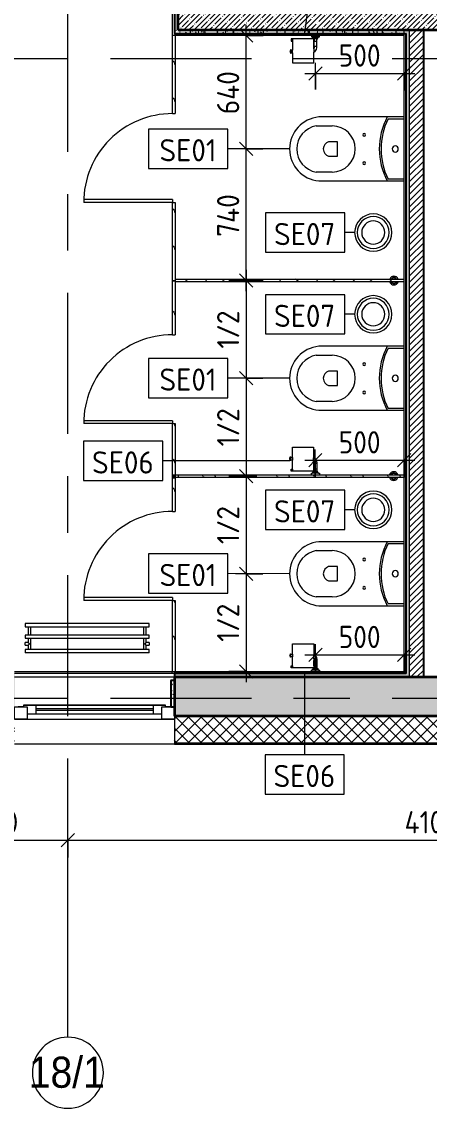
# Model space of a CAD drawing. Header units: millimetres. Extents: x 11693 to 241752, y -8553 to 29926.
# Drawn here: x 58730 to 61026, y -2306 to 3806 of the extents above; entities that cross this region are included whole.
import ezdxf

# ---------------------------------------------------------------- set-up
doc = ezdxf.new("R2010")
doc.units = ezdxf.units.MM
doc.linetypes.add('Осевая', pattern=[1587.5, 317.5, -238.125, 793.75, -238.125])
for name, color, linetype, lineweight in [('A-ANNO-DIMS', 7, 'Continuous', 9), ('A-ANNO-DIMS-50', 7, 'Continuous', 9), ('A-DOOR', 7, 'Continuous', 9), ('A-GENM', 7, 'Continuous', 9), ('A-GLAZ', 7, 'Continuous', 9), ('A-GLAZ-1', 7, 'Continuous', 15), ('A-WALL-2', 7, 'Continuous', 9), ('I-WALL', 7, 'Continuous', 9), ('M-EQPM', 7, 'Continuous', 9), ('P-SANR-FIXT-IDEN', 7, 'Continuous', 9), ('Оси', 7, 'Continuous', 9), ('Оси-1', 7, 'Continuous', 20), ('Оси-2', 7, 'Осевая', 9)]:
    doc.layers.add(name, color=color, linetype=linetype, lineweight=lineweight)
for name, color, linetype, lineweight, true_color in [('A-DETL-GENF-1', 7, 'Continuous', 9, 0x4994b4), ('A-WALL-1', 7, 'Continuous', 25, 0x3c3c3c), ('A-WALL-3', 7, 'Continuous', 35, 0x3c3c3c), ('A-WALL-4', 7, 'Continuous', 15, 0x3c3c3c), ('A-WALL-FNSH-1', 7, 'Continuous', 15, 0x3c3c3c), ('A-WALL-FNSH-2', 7, 'Continuous', 9, 0x3c3c3c), ('P-SANR-FIXT-1', 7, 'Continuous', 15, 0x4994b4)]:
    doc.layers.add(name, color=color, linetype=linetype, lineweight=lineweight, true_color=true_color)
doc.styles.add('Arial', font='arial.ttf', dxfattribs={"width": 0.9, "height": 175})
doc.styles.add('GOST Common_1', font='GOST_Common.ttf', dxfattribs={"height": 125})
doc.styles.add('ISOCPEUR', font='isocpeur.ttf', dxfattribs={"width": 0.9, "height": 125})
doc.dimstyles.new('ISO-2_5_0_9К_БОЛЬШОЙ', dxfattribs={"dimscale": 304.8, "dimtxt": 124.497647, "dimasz": 0.246063, "dimexe": 0.19685, "dimexo": 0.492126, "dimgap": 0, "dimtad": 1, "dimdec": 0, "dimrnd": 10, "dimzin": 0, "dimdsep": 46, "dimtxsty": 'ISOCPEUR', "dimblk1": 'OBLIQUE', "dimblk2": 'OBLIQUE', "dimsah": 1, "dimcen": 0.09, "dimdle": 0.19685, "dimazin": 0, "dimtfac": 1, "dimtdec": 4, "dimtix": 1, "dimtmove": 0, "dimatfit": 3, "dimfxl": 1, "dimtvp": 1, "dimtolj": 1, "dimtzin": 0, "dimarcsym": 2})
pattern_1 = [(45, (-7470.254, 0), (-28.51196, 28.51196), []), (45, (-7441.74, 0), (-28.51196, 28.51196), [50.403, -10.081, 1.676, -8.404])]
pattern_2 = [(0, (-7470.254, 0), (60.96, 15.24), [5.029, -40.691, 5.029, -40.691, -243.84]), (0, (-7470.254, 0), (60.96, 15.24), [-91.44, 5.029, -86.411, 5.029, -40.691, -106.68]), (0, (-7470.254, 0), (60.96, 15.24), [-228.6, 5.029, -25.451, 5.029, -71.171]), (120, (-7447.394, 7.62), (-43.678227, 45.1729086), [5.029, -40.691, 5.029, -40.691, -243.84]), (120, (-7447.394, 7.62), (-43.678227, 45.1729086), [-91.44, 5.029, -86.411, 5.029, -40.691, -106.68]), (120, (-7447.394, 7.62), (-43.678227, 45.1729086), [-228.6, 5.029, -25.451, 5.029, -71.171]), (240, (-7439.774, 38.1), (-17.281773, -60.4129086), [5.029, -40.691, 5.029, -40.691, -243.84]), (240, (-7439.774, 38.1), (-17.281773, -60.4129086), [-91.44, 5.029, -86.411, 5.029, -40.691, -106.68]), (240, (-7439.774, 38.1), (-17.281773, -60.4129086), [-228.6, 5.029, -25.451, 5.029, -71.171])]
pattern_3 = [(18.435, (-2539, 67002.855), (416.49961, 208.2509), [79.025, -579.519]), (49.399, (-2464.03, 67027.845), (1041.243719, 1249.505702), [38.399, -1881.572]), (46.848, (-2439.04, 66848.75), (2915.4788923, 3123.769422), [91.346, -4475.934]), (19.983, (-2376.565, 66915.39), (1666.001328, 624.746965), [48.75, -2388.754]), (0, (-2539, 66932.05), (208.25, 208.25), [41.65, -166.6]), (28.443, (-2497.35, 66932.05), (-2707.2483879, -1457.75313005), [113.682, -5570.435]), (354.289, (-2397.39, 66986.195), (-1874.2483835, 208.263648), [41.858, -2051.029]), (39.806, (-2355.74, 66982.03), (-1041.24396, -833.007541), [32.53, -1593.955])]
pattern_4 = [(18.435, (-1240, 67002.855), (416.49961, 208.2509), [79.025, -579.519]), (49.399, (-1165.03, 67027.845), (1041.243719, 1249.505702), [38.399, -1881.572]), (46.848, (-1140.04, 66848.75), (2915.4788923, 3123.769422), [91.346, -4475.934]), (19.983, (-1077.565, 66915.39), (1666.001328, 624.746965), [48.75, -2388.754]), (0, (-1240, 66932.05), (208.25, 208.25), [41.65, -166.6]), (28.443, (-1198.35, 66932.05), (-2707.2483879, -1457.75313005), [113.682, -5570.435]), (354.289, (-1098.39, 66986.195), (-1874.2483835, 208.263648), [41.858, -2051.029]), (39.806, (-1056.74, 66982.03), (-1041.24396, -833.007541), [32.53, -1593.955])]
pattern_5 = [(18.435, (-151, 67002.855), (416.49961, 208.2509), [79.025, -579.519]), (49.399, (-76.03, 67027.845), (1041.243719, 1249.505702), [38.399, -1881.572]), (46.848, (-51.04, 66848.75), (2915.4788923, 3123.769422), [91.346, -4475.934]), (19.983, (11.435, 66915.39), (1666.001328, 624.746965), [48.75, -2388.754]), (0, (-151, 66932.05), (208.25, 208.25), [41.65, -166.6]), (28.443, (-109.35, 66932.05), (-2707.2483879, -1457.75313005), [113.682, -5570.435]), (354.289, (-9.39, 66986.195), (-1874.2483835, 208.263648), [41.858, -2051.029]), (39.806, (32.26, 66982.03), (-1041.24396, -833.007541), [32.53, -1593.955])]

# ---------------------------------------------------------------- blocks, each defined once
blk = doc.blocks.new('120_Окно_СКБ_1Ст - 120_Окно_СКБ_1Ст 900х2500_h_-22445987-Фрагмент 2_6')
at = {"layer": 'A-GLAZ'}
for p, q in [((450, -57), (-450, -57)), ((-330, -107), (330, -107)), ((330, -117), (-330, -117)), ((-430, -127), (-400, -127)), ((400, -127), (430, -127))]:
    blk.add_line(p, q, dxfattribs=at)
at = {"layer": 'A-GLAZ-1'}
for p, q in [((-450, -127), (-450, -57)), ((-450, -57), (-380, -57)), ((-380, -57), (-380, -127)), ((380, -127), (380, -57)), ((380, -57), (450, -57)), ((450, -57), (450, -127)), ((380, -87), (-380, -87)), ((-380, -87), (-380, -127)), ((-330, -137), (-330, -87)), ((330, -137), (330, -87)), ((380, -127), (380, -87)), ((-380, -127), (-450, -127)), ((-380, -127), (-400, -127)), ((-400, -127), (-400, -137)), ((-400, -137), (400, -137)), ((400, -137), (-400, -137)), ((450, -127), (380, -127)), ((400, -127), (380, -127)), ((400, -137), (400, -127))]:
    blk.add_line(p, q, dxfattribs=at)
blk = doc.blocks.new('radiator_prado_classic_z_tip_30_po exemplyaru - Classic Z Тип 30-500-30677900-Фрагмент 2_6')
at = {"layer": 'M-EQPM'}
for p, q in [((0, 228), (0, 210)), ((700, 228), (0, 228)), ((0, 210), (700, 210)), ((17.5, 210), (17.5, 164)), ((32.5, 164), (32.5, 210)), ((667.5, 210), (667.5, 164)), ((682.5, 164), (682.5, 210)), ((700, 210), (700, 228)), ((700, 164), (0, 164)), ((0, 164), (0, 146)), ((0, 146), (700, 146)), ((17.5, 146), (17.5, 121.5)), ((32.5, 82), (32.5, 146)), ((667.5, 146), (667.5, 82)), ((682.5, 121.5), (682.5, 146)), ((700, 146), (700, 164)), ((17.5, 121.5), (0, 121.5)), ((0, 106.5), (0, 121.5)), ((0, 106.5), (17.5, 106.5)), ((700, 82), (0, 82)), ((0, 82), (0, 64)), ((700, 64), (0, 64)), ((17.5, 106.5), (17.5, 82)), ((700, 121.5), (682.5, 121.5)), ((682.5, 82), (682.5, 106.5)), ((682.5, 106.5), (700, 106.5)), ((700, 121.5), (700, 106.5)), ((700, 64), (700, 82))]:
    blk.add_line(p, q, dxfattribs=at)
for points, knots in [([(25, 114), (24.5, 114.5), (23.6, 115.4), (22.4, 116.6), (21.6, 117.4), (21.1, 117.9), (20.8, 118.2), (20.5, 118.5), (20.2, 118.8), (19.8, 119.1), (19.6, 119.4), (19.3, 119.7), (19, 120), (18.7, 120.3), (18.5, 120.5), (18.3, 120.7), (18.1, 120.9), (17.9, 121.1), (17.8, 121.2), (17.7, 121.3), (17.5, 121.5), (17.5, 121.5), (17.5, 121.5)], [0, 0, 0, 0, 0.142857, 0.285714, 0.357143, 0.392857, 0.428571, 0.464286, 0.5, 0.535714, 0.571429, 0.607143, 0.642857, 0.678571, 0.714286, 0.75, 0.785714, 0.821429, 0.857143, 0.892857, 0.928571, 1, 1, 1, 1]), ([(17.5, 106.5), (17.5, 106.5), (17.5, 106.5), (17.7, 106.7), (17.8, 106.8), (17.9, 106.9), (18.1, 107.1), (18.3, 107.3), (18.5, 107.5), (18.7, 107.7), (19, 108), (19.3, 108.3), (19.6, 108.6), (19.8, 108.9), (20.3, 109.3), (20.7, 109.7), (21.1, 110.1), (21.6, 110.6), (22.4, 111.4), (23.6, 112.6), (24.5, 113.5), (25, 114)], [0, 0, 0, 0, 0.071429, 0.107143, 0.142857, 0.178571, 0.214286, 0.25, 0.285714, 0.321429, 0.357143, 0.392857, 0.428571, 0.464286, 0.5, 0.571429, 0.607143, 0.642857, 0.714286, 0.857143, 1, 1, 1, 1]), ([(675, 114), (675.5, 114.5), (676.4, 115.4), (677.6, 116.6), (678.4, 117.4), (678.9, 117.9), (679.2, 118.2), (679.5, 118.5), (679.8, 118.8), (680.1, 119.2), (680.4, 119.4), (680.7, 119.7), (681, 120), (681.3, 120.3), (681.5, 120.5), (681.7, 120.7), (681.9, 120.9), (682.1, 121.1), (682.2, 121.2), (682.3, 121.3), (682.5, 121.5), (682.5, 121.5), (682.5, 121.5)], [0, 0, 0, 0, 0.142857, 0.285714, 0.357143, 0.392857, 0.428571, 0.464286, 0.5, 0.535714, 0.571429, 0.607143, 0.642857, 0.678571, 0.714286, 0.75, 0.785714, 0.821429, 0.857143, 0.892857, 0.928571, 1, 1, 1, 1]), ([(682.5, 106.5), (682.5, 106.5), (682.5, 106.5), (682.3, 106.7), (682.2, 106.8), (682.1, 106.9), (681.9, 107.1), (681.7, 107.3), (681.5, 107.5), (681.3, 107.7), (681, 108), (680.7, 108.3), (680.4, 108.6), (680.1, 108.8), (679.7, 109.3), (679.3, 109.7), (678.9, 110.1), (678.4, 110.6), (677.6, 111.4), (676.4, 112.6), (675.5, 113.5), (675, 114)], [0, 0, 0, 0, 0.071429, 0.107143, 0.142857, 0.178571, 0.214286, 0.25, 0.285714, 0.321429, 0.357143, 0.392857, 0.428571, 0.464286, 0.5, 0.571429, 0.607143, 0.642857, 0.714286, 0.857143, 1, 1, 1, 1])]:
    blk.add_open_spline(points, degree=3, knots=knots, dxfattribs=at)
blk = doc.blocks.new('131_Сантехническая перегородка_Дверь_ поз_4 - СД-1-30830986-Фрагмент 2_6')
at = {"layer": 'A-DOOR'}
h = blk.add_hatch(dxfattribs=at)
h.set_pattern_fill('FP_21', color=256, style=0, pattern_type=2)
h.set_pattern_definition(pattern_3)
h.paths.add_polyline_path([(750, -8), (1190, -8), (1190, 8), (750, 8), (750, -3)])
at = {"layer": 'A-GENM'}
h = blk.add_hatch(dxfattribs=at)
h.set_pattern_fill('FP_21', color=256, style=0, pattern_type=2)
h.set_pattern_definition(pattern_3)
h.paths.add_polyline_path([(-190, -8), (250, -8), (250, 8), (-190, 8)])
at = {"layer": 'A-DOOR'}
for p, q in [((266, 508), (250, 508)), ((250, 8), (250, 508)), ((266, 8), (266, 508)), ((266, 8), (250, 8))]:
    blk.add_line(p, q, dxfattribs=at)
blk.add_arc((250, 8), 500, 360, 90, dxfattribs=at)
at = {"layer": 'A-GENM'}
for p, q in [((-190, 8), (250, 8)), ((-190, 8), (-190, -8)), ((250, 8), (250, -8)), ((750, 8), (1190, 8)), ((750, 8), (750, -8)), ((250, -8), (-190, -8)), ((1190, -8), (750, -8))]:
    blk.add_line(p, q, dxfattribs=at)
blk = doc.blocks.new('131_Сантехническая перегородка_Дверь - СД-1-30819167-Фрагмент 2_6')
at = {"layer": 'A-DOOR'}
h = blk.add_hatch(dxfattribs=at)
h.set_pattern_fill('FP_23', color=256, style=0, pattern_type=2)
h.set_pattern_definition(pattern_4)
h.paths.add_polyline_path([(805.2, -8), (1110.4, -8), (1110.4, 8), (805.2, 8)])
at = {"layer": 'A-GENM'}
h = blk.add_hatch(dxfattribs=at)
h.set_pattern_fill('FP_23', color=256, style=0, pattern_type=2)
h.set_pattern_definition(pattern_4)
h.paths.add_polyline_path([(0, -8), (305.2, -8), (305.2, 8), (0, 8)])
at = {"layer": 'A-DOOR'}
for p, q in [((321.2, 508), (305.2, 508)), ((305.2, 8), (305.2, 508)), ((321.2, 8), (321.2, 508)), ((321.2, 8), (305.2, 8))]:
    blk.add_line(p, q, dxfattribs=at)
blk.add_arc((305.2, 8), 500, 360, 90, dxfattribs=at)
at = {"layer": 'A-GENM'}
for p, q in [((0, 8), (305.2, 8)), ((0, 8), (0, -8)), ((305.2, 8), (305.2, -8)), ((805.2, 8), (1110.4, 8)), ((805.2, 8), (805.2, -8)), ((1110.4, 8), (1110.4, -8)), ((305.2, -8), (0, -8)), ((1110.4, -8), (805.2, -8))]:
    blk.add_line(p, q, dxfattribs=at)
blk = doc.blocks.new('131_Сантехническая перегородка_Дверь_сдвиг_ - СД-1-30823593-Фрагмент 2_6')
at = {"layer": 'A-DOOR'}
h = blk.add_hatch(dxfattribs=at)
h.set_pattern_fill('FP_24', color=256, style=0, pattern_type=2)
h.set_pattern_definition(pattern_5)
h.paths.add_polyline_path([(900, -8), (1100, -8), (1100, 8), (900, 8)])
at = {"layer": 'A-GENM'}
h = blk.add_hatch(dxfattribs=at)
h.set_pattern_fill('FP_24', color=256, style=0, pattern_type=2)
h.set_pattern_definition(pattern_5)
h.paths.add_polyline_path([(0, -8), (400, -8), (400, 8), (0, 8), (0, -3)])
at = {"layer": 'A-DOOR'}
for p, q in [((416, 508), (400, 508)), ((400, 8), (400, 508)), ((416, 8), (416, 508)), ((416, 8), (400, 8))]:
    blk.add_line(p, q, dxfattribs=at)
blk.add_arc((400, 8), 500, 360, 90, dxfattribs=at)
at = {"layer": 'A-GENM'}
for p, q in [((0, 8), (400, 8)), ((0, 8), (0, -3)), ((400, 8), (400, -8)), ((900, 8), (1100, 8)), ((900, 8), (900, -8)), ((1100, 8), (1100, -8)), ((400, -8), (0, -8)), ((1100, -8), (900, -8))]:
    blk.add_line(p, q, dxfattribs=at)
blk = doc.blocks.new('131_Сантехническая перегородка - СП-4-30819166-Фрагмент 2_6')
at = {"layer": 'A-GENM'}
h = blk.add_hatch(dxfattribs=at)
h.set_pattern_fill('FP_28', color=256, style=0, pattern_type=2)
h.set_pattern_definition([(288.435, (68341.18, 2350), (208.2509, -416.49961), [79.025, -579.519]), (319.399, (68366.173, 2275.03), (1249.505702, -1041.243719), [38.399, -1881.572]), (316.848, (68187.078, 2250.04), (3123.7701515, -2915.4795762), [91.346, -4475.934]), (289.983, (68253.718, 2187.565), (624.746965, -1666.001328), [48.75, -2388.754]), (270, (68270.38, 2350), (208.25, -208.25), [41.65, -166.6]), (298.443, (68270.378, 2308.35), (-1457.75313005, 2707.2483879), [113.682, -5570.435]), (264.289, (68324.523, 2208.39), (208.263648, 1874.2483835), [41.858, -2051.029]), (309.806, (68320.358, 2166.74), (-833.006901, 1041.243191), [32.53, -1593.955])])
h.paths.add_polyline_path([(1330, 8), (41.3, 8), (41.3, -8), (1330, -8)])
for p, q in [((41.3, 8), (1330, 8)), ((1330, 8), (1330, -8)), ((1330, -8), (41.3, -8))]:
    blk.add_line(p, q, dxfattribs=at)
at = {"layer": 'A-GENM', "flags": 128}
for points in [[(111.4, 8), (102.6, 14.5), (91.8, 13.4), (85.8, 8)], [(85.8, -8), (94.5, -14.5), (105.4, -13.4), (111.4, -8)]]:
    blk.add_lwpolyline(points, dxfattribs=at)
at = {"layer": 'A-GENM'}
for radius, start, end in [(24.6, 19.91127, 160.08873), (17.6, 28.97309, 151.02691), (15.1, 126.86166, 139.5341), (15.1, 78.86994, 82.64586), (15.1, 40.4659, 53.12397), (24.6, 199.91127, 340.08873), (17.6, 208.97309, 331.02691), (15.1, 220.4659, 233.12397), (15.1, 258.86994, 262.64586), (15.1, 306.86166, 319.5341)]:
    blk.add_arc((98.6, 0), radius, start, end, dxfattribs=at)
blk = doc.blocks.new('131_Сантехническая перегородка - СП-4-29831414-Фрагмент 2_6')
at = {"layer": 'A-GENM'}
h = blk.add_hatch(dxfattribs=at)
h.set_pattern_fill('FP_29', color=256, style=0, pattern_type=2)
h.set_pattern_definition([(288.435, (68325.375, 1250), (208.2509, -416.49961), [79.025, -579.519]), (319.399, (68350.365, 1175.03), (1249.505702, -1041.243719), [38.399, -1881.572]), (316.848, (68171.27, 1150.04), (3123.7701515, -2915.4795762), [91.346, -4475.934]), (289.983, (68237.91, 1087.565), (624.746965, -1666.001328), [48.75, -2388.754]), (270, (68254.57, 1250), (208.25, -208.25), [41.65, -166.6]), (298.443, (68254.57, 1208.35), (-1457.75313005, 2707.2483879), [113.682, -5570.435]), (264.289, (68308.715, 1108.39), (208.263648, 1874.2483835), [41.858, -2051.029]), (309.806, (68304.55, 1066.74), (-833.006901, 1041.243191), [32.53, -1593.955])])
h.paths.add_polyline_path([(1330, 8), (25.5, 8), (25.5, -8), (1330, -8)])
for p, q in [((25.5, 8), (1330, 8)), ((1330, 8), (1330, -8)), ((1330, -8), (25.5, -8))]:
    blk.add_line(p, q, dxfattribs=at)
at = {"layer": 'A-GENM', "flags": 128}
for points in [[(97, 8), (88.2, 14.5), (77.4, 13.4), (71.4, 8)], [(71.4, -8), (80.2, -14.5), (91, -13.4), (97, -8)]]:
    blk.add_lwpolyline(points, dxfattribs=at)
at = {"layer": 'A-GENM'}
for radius, start, end in [(24.6, 19.91127, 160.08873), (17.6, 28.97309, 151.02691), (15.1, 126.86166, 139.5341), (15.1, 78.86994, 82.64586), (15.1, 40.4659, 53.12397), (24.6, 199.91127, 340.08873), (17.6, 208.97309, 331.02691), (15.1, 220.4659, 233.12397), (15.1, 258.86994, 262.64586), (15.1, 306.86166, 319.5341)]:
    blk.add_arc((84.2, 0), radius, start, end, dxfattribs=at)
blk = doc.blocks.new('WC Seat_2 with Cistern-Wall Based - 640 x 360mm-30580118-Фрагмент 2_6')
at = {"layer": 'P-SANR-FIXT-1'}
for p, q in [((-5, 410.5), (-5, 500.5)), ((255, 500.5), (255, 410.5)), ((-55, 485.5), (-55, 100.5)), ((85, 430.5), (85, 380.5)), ((165, 380.5), (165, 430.5)), ((305, 100.5), (305, 485.5)), ((85, 380.5), (165, 380.5)), ((-55, 100.5), (-55, 5.5)), ((-45, 5.5), (-45, 95.6)), ((295, 95.6), (295, 5.5)), ((305, 5.5), (305, 100.5))]:
    blk.add_line(p, q, dxfattribs=at)
for centre, radius, start, end in [((125, 469.8), 180.7, 4.97911, 175.02089), ((125, 478.7), 131.8, 9.52728, 170.47272), ((125, 418.8), 41.7, 16.2602, 163.7398), ((125, 410.5), 130, 180, 360), ((45, 230.5), 7.5, 0, 180), ((45, 230.5), 7.5, 180, 360), ((205, 230.5), 7.5, 0, 180), ((205, 230.5), 7.5, 180, 360), ((125, -237), 382.5, 61.92751, 118.07249), ((125, -247), 382.5, 63.6122, 116.3878), ((125, 55.5), 17.5, 0, 180), ((125, 55.5), 17.5, 180, 360)]:
    blk.add_arc(centre, radius, start, end, dxfattribs=at)
blk = doc.blocks.new('мусорная корзина - Round_ Metal-30590745-Фрагмент 2_6')
at = {"layer": 'P-SANR-FIXT-1'}
for radius, start, end in [(105, 0, 180), (90, 360, 180), (65, 0, 180), (105, 180, 360), (90, 180, 360), (65, 180, 360)]:
    blk.add_arc((0, 0), radius, start, end, dxfattribs=at)
blk = doc.blocks.new('Sanitary_Toilet-Accessories_Gessi_Wall-mounted-paper-roll-holder-65449 - Chrome-30913797-Фрагмент 2_6')
at = {"layer": 'A-DETL-GENF-1'}
for p, q in [((67725.9, 305.6), (67727.2, 305.7)), ((67727.2, 305.7), (67843.3, 305.7)), ((67843.3, 305.7), (67844.9, 305.6)), ((67710.9, 241), (67711.5, 245)), ((67711.5, 245), (67713.4, 248.5)), ((67713.4, 248.5), (67713.4, 250.5)), ((67713.4, 250.5), (67716.9, 250.5)), ((67713.4, 233.5), (67713.4, 248.5)), ((67716.9, 250.5), (67716.9, 248.5)), ((67716.9, 233.5), (67716.9, 248.5)), ((67716.9, 248.5), (67725.9, 248.5)), ((67725.9, 248.5), (67725.9, 305.6)), ((67725.9, 248.5), (67725.9, 233.5)), ((67844.9, 305.6), (67844.9, 245.4)), ((67844.9, 225.9), (67844.9, 245.4)), ((67844.9, 245.4), (67853.3, 239.9)), ((67711.5, 237), (67710.9, 241)), ((67713.4, 233.5), (67711.5, 237)), ((67713.4, 231.5), (67713.4, 233.5)), ((67716.9, 231.5), (67713.4, 231.5)), ((67725.9, 233.5), (67716.9, 233.5)), ((67716.9, 233.5), (67716.9, 231.5)), ((67725.9, 180.7), (67725.9, 233.5)), ((67845.8, 224.5), (67844.9, 225.9)), ((67844.9, 225.9), (67844.9, 180.7)), ((67845.4, 183.5), (67845.4, 213.5)), ((67845.4, 213.5), (67846.9, 213.5)), ((67846.9, 183.5), (67845.4, 183.5)), ((67846.9, 219), (67845.8, 224.5)), ((67846.9, 213.5), (67846.9, 219)), ((67861.9, 213.5), (67846.9, 213.5)), ((67846.9, 183.5), (67861.9, 183.5)), ((67846.9, 180.7), (67846.9, 183.5)), ((67853.3, 239.9), (67859.7, 230.3)), ((67859.7, 230.3), (67861.9, 219)), ((67861.9, 219), (67861.9, 213.5)), ((67861.9, 213.5), (67863.4, 213.5)), ((67863.4, 183.5), (67861.9, 183.5)), ((67861.9, 183.5), (67861.9, 170)), ((67863.4, 213.5), (67863.4, 183.5)), ((67718.4, 170.7), (67718.4, 182.7)), ((67718.4, 182.7), (67724.9, 182.7)), ((67724.9, 170.7), (67718.4, 170.7)), ((67724.9, 182.7), (67724.9, 180.7)), ((67724.9, 172.7), (67724.9, 180.7)), ((67724.9, 180.7), (67725.9, 180.7)), ((67725.9, 172.7), (67724.9, 172.7)), ((67724.9, 172.7), (67724.9, 170.7)), ((67725.9, 180.7), (67725.9, 172.7)), ((67725.9, 170.7), (67725.9, 172.7)), ((67844.9, 170.7), (67725.9, 170.7)), ((67831.9, 151), (67831.9, 159)), ((67831.9, 159), (67836.9, 159)), ((67836.9, 161.5), (67838.6, 162.2)), ((67836.9, 161.5), (67871.9, 161.5)), ((67836.9, 159), (67836.9, 161.5)), ((67871.9, 159), (67836.9, 159)), ((67838.6, 162.2), (67840.1, 163.6)), ((67840.1, 163.6), (67841.1, 165.5)), ((67841.1, 165.5), (67841.4, 167.5)), ((67841.4, 167.5), (67843.4, 167.5)), ((67843.4, 167.5), (67843.4, 170)), ((67843.4, 170), (67846.9, 170)), ((67865.4, 167.5), (67843.4, 167.5)), ((67844.9, 180.7), (67844.9, 172.7)), ((67844.9, 180.7), (67846.9, 180.7)), ((67844.9, 172.7), (67844.9, 170.7)), ((67846.9, 172.7), (67844.9, 172.7)), ((67863.4, 170), (67844.9, 170)), ((67846.9, 172.7), (67846.9, 180.7)), ((67846.9, 170), (67846.9, 172.7)), ((67861.9, 170), (67865.4, 170)), ((67865.4, 170), (67865.4, 167.5)), ((67865.4, 167.5), (67867.4, 167.5)), ((67867.4, 167.5), (67867.7, 165.5)), ((67867.7, 165.5), (67868.7, 163.6)), ((67868.7, 163.6), (67870.2, 162.2)), ((67870.2, 162.2), (67871.9, 161.5)), ((67871.9, 161.5), (67871.9, 159)), ((67871.9, 159), (67876.9, 159)), ((67876.9, 159), (67876.9, 151))]:
    blk.add_line(p, q, dxfattribs=at)
blk = doc.blocks.new('Sanitary_Toilet-Accessories_Gessi_Wall-mounted-paper-roll-holder-65449 - Chrome-V32-Фрагмент 2_6')
at = {"layer": 'A-DETL-GENF-1'}
for p, q in [((69687.5, 305.7), (69685.9, 305.6)), ((69803.6, 305.7), (69687.5, 305.7)), ((69804.9, 305.6), (69803.6, 305.7)), ((69685.9, 245.4), (69677.5, 239.9)), ((69685.9, 305.6), (69685.9, 245.4)), ((69685.9, 225.9), (69685.9, 245.4)), ((69804.9, 248.5), (69804.9, 305.6)), ((69804.9, 248.5), (69804.9, 233.5)), ((69813.9, 248.5), (69804.9, 248.5)), ((69813.9, 250.5), (69813.9, 248.5)), ((69817.4, 250.5), (69813.9, 250.5)), ((69813.9, 233.5), (69813.9, 248.5)), ((69817.4, 248.5), (69817.4, 250.5)), ((69817.4, 233.5), (69817.4, 248.5)), ((69819.3, 245), (69817.4, 248.5)), ((69819.9, 241), (69819.3, 245)), ((69667.4, 213.5), (69667.4, 183.5)), ((69668.9, 213.5), (69667.4, 213.5)), ((69667.4, 183.5), (69668.9, 183.5)), ((69671.1, 230.3), (69668.9, 219)), ((69668.9, 219), (69668.9, 213.5)), ((69668.9, 213.5), (69683.9, 213.5)), ((69683.9, 183.5), (69668.9, 183.5)), ((69668.9, 183.5), (69668.9, 170)), ((69677.5, 239.9), (69671.1, 230.3)), ((69683.9, 219), (69685, 224.5)), ((69683.9, 213.5), (69683.9, 219)), ((69685.4, 213.5), (69683.9, 213.5)), ((69683.9, 183.5), (69685.4, 183.5)), ((69683.9, 180.7), (69683.9, 183.5)), ((69685, 224.5), (69685.9, 225.9)), ((69685.4, 183.5), (69685.4, 213.5)), ((69685.9, 225.9), (69685.9, 180.7)), ((69804.9, 233.5), (69813.9, 233.5)), ((69804.9, 180.7), (69804.9, 233.5)), ((69813.9, 233.5), (69813.9, 231.5)), ((69813.9, 231.5), (69817.4, 231.5)), ((69817.4, 233.5), (69819.3, 237)), ((69817.4, 231.5), (69817.4, 233.5)), ((69819.3, 237), (69819.9, 241)), ((69653.9, 159), (69653.9, 151)), ((69658.9, 159), (69653.9, 159)), ((69660.6, 162.2), (69658.9, 161.5)), ((69693.9, 161.5), (69658.9, 161.5)), ((69658.9, 161.5), (69658.9, 159)), ((69658.9, 159), (69693.9, 159)), ((69662.1, 163.6), (69660.6, 162.2)), ((69663.1, 165.5), (69662.1, 163.6)), ((69663.4, 167.5), (69663.1, 165.5)), ((69665.4, 167.5), (69663.4, 167.5)), ((69665.4, 170), (69665.4, 167.5)), ((69668.9, 170), (69665.4, 170)), ((69665.4, 167.5), (69687.4, 167.5)), ((69667.4, 170), (69685.9, 170)), ((69683.9, 172.7), (69683.9, 180.7)), ((69685.9, 180.7), (69683.9, 180.7)), ((69683.9, 172.7), (69685.9, 172.7)), ((69683.9, 170), (69683.9, 172.7)), ((69687.4, 170), (69683.9, 170)), ((69685.9, 180.7), (69685.9, 172.7)), ((69685.9, 172.7), (69685.9, 170.7)), ((69685.9, 170.7), (69804.9, 170.7)), ((69687.4, 167.5), (69687.4, 170)), ((69689.4, 167.5), (69687.4, 167.5)), ((69689.7, 165.5), (69689.4, 167.5)), ((69690.7, 163.6), (69689.7, 165.5)), ((69692.2, 162.2), (69690.7, 163.6)), ((69693.9, 161.5), (69692.2, 162.2)), ((69693.9, 159), (69693.9, 161.5)), ((69698.9, 159), (69693.9, 159)), ((69698.9, 151), (69698.9, 159)), ((69804.9, 180.7), (69804.9, 172.7)), ((69805.9, 180.7), (69804.9, 180.7)), ((69804.9, 172.7), (69805.9, 172.7)), ((69804.9, 170.7), (69804.9, 172.7)), ((69805.9, 182.7), (69805.9, 180.7)), ((69812.4, 182.7), (69805.9, 182.7)), ((69805.9, 172.7), (69805.9, 180.7)), ((69805.9, 172.7), (69805.9, 170.7)), ((69805.9, 170.7), (69812.4, 170.7)), ((69812.4, 170.7), (69812.4, 182.7))]:
    blk.add_line(p, q, dxfattribs=at)
blk = doc.blocks.new('Ось сетки - D8-29747960-Фрагмент 2_6')
at = {"layer": 'Оси-1'}
for start, end in [(360, 180), (180, 360)]:
    blk.add_arc((0, 0), 4, start, end, dxfattribs=at)
blk = doc.blocks.new('DIMBLOCK18-Фрагмент 2_6')
at = {"layer": 'A-ANNO-DIMS-50'}
for p, q in [((58189.7, -895), (58189.7, -738)), ((58989.7, -895), (58989.7, -738)), ((58189.7, -798), (58989.7, -798)), ((58189.7, -798), (58189.7, -895)), ((58989.7, -798), (58989.7, -895))]:
    blk.add_line(p, q, dxfattribs=at)
at = {"layer": 'A-ANNO-DIMS-50', "lineweight": 20}
for p, q in [((58189.7, -798), (58227.2, -760.5)), ((58989.7, -798), (59027.2, -760.5)), ((58189.7, -798), (58152.2, -835.5)), ((58989.7, -798), (58952.2, -835.5))]:
    blk.add_line(p, q, dxfattribs=at)
at = {"layer": 'A-ANNO-DIMS-50', "color": 0, "insert": (58471.2, -634.7), "char_height": 125, "width": 284.429, "attachment_point": 1, "line_spacing_factor": 1.149209, "style": 'ISOCPEUR'}
blk.add_mtext('800', dxfattribs=at)
blk = doc.blocks.new('_Oblique')
at = {"color": 0, "linetype": 'ByBlock', "lineweight": -2}
blk.add_line((-0.5, -0.5), (0.5, 0.5), dxfattribs=at)
blk = doc.blocks.new('DIMBLOCK19-Фрагмент 2_6')
at = {"layer": 'A-ANNO-DIMS-50'}
for p, q in [((58989.7, -895), (58989.7, -738)), ((63089.7, -895), (63089.7, -738)), ((58989.7, -798), (63089.7, -798)), ((58989.7, -798), (58989.7, -895)), ((63089.7, -798), (63089.7, -895))]:
    blk.add_line(p, q, dxfattribs=at)
at = {"layer": 'A-ANNO-DIMS-50', "lineweight": 20}
for p, q in [((58989.7, -798), (59027.2, -760.5)), ((63089.7, -798), (63127.2, -760.5)), ((58989.7, -798), (58952.2, -835.5)), ((63089.7, -798), (63052.2, -835.5))]:
    blk.add_line(p, q, dxfattribs=at)
at = {"layer": 'A-ANNO-DIMS-50', "color": 0, "insert": (60886.5, -634.7), "char_height": 125, "width": 367.747, "attachment_point": 1, "line_spacing_factor": 1.149209, "style": 'ISOCPEUR'}
blk.add_mtext('4100', dxfattribs=at)
blk = doc.blocks.new('М_сантехническая_рамка1 - В рамке-30590747-Фрагмент 2_6')
at = {"layer": 'P-SANR-FIXT-IDEN'}
for p, q in [((4.29, 2.24), (-4.64, 2.24)), ((-4.64, 2.24), (-4.64, -2.18)), ((4.29, -2.18), (4.29, 2.24)), ((-4.64, -2.18), (4.29, -2.18))]:
    blk.add_line(p, q, dxfattribs=at)
blk = doc.blocks.new('DIMBLOCK26-Фрагмент 2_6')
at = {"layer": 'A-ANNO-DIMS-50'}
for p, q in [((60384.1, 147.4), (60384.1, 304.4)), ((60883.7, 147.4), (60883.7, 304.4)), ((60324.1, 244.4), (60943.7, 244.4)), ((60384.1, 244.4), (60384.1, 147.4)), ((60883.7, 244.4), (60883.7, 147.4))]:
    blk.add_line(p, q, dxfattribs=at)
at = {"layer": 'A-ANNO-DIMS-50', "lineweight": 20}
for p, q in [((60384.1, 244.4), (60421.6, 281.9)), ((60883.7, 244.4), (60921.2, 281.9)), ((60384.1, 244.4), (60346.6, 206.9)), ((60883.7, 244.4), (60846.2, 206.9))]:
    blk.add_line(p, q, dxfattribs=at)
at = {"layer": 'A-ANNO-DIMS-50', "color": 0, "insert": (60515.4, 407.7), "char_height": 125, "width": 284.429, "attachment_point": 1, "line_spacing_factor": 1.149209, "style": 'ISOCPEUR'}
blk.add_mtext('500', dxfattribs=at)
blk = doc.blocks.new('DIMBLOCK27-Фрагмент 2_6')
at = {"layer": 'A-ANNO-DIMS-50'}
for p, q in [((60383.7, 1242.5), (60383.7, 1399.4)), ((60883.7, 1242.5), (60883.7, 1399.4)), ((60323.7, 1339.4), (60943.7, 1339.4)), ((60383.7, 1339.4), (60383.7, 1242.5)), ((60883.7, 1339.4), (60883.7, 1242.5))]:
    blk.add_line(p, q, dxfattribs=at)
at = {"layer": 'A-ANNO-DIMS-50', "lineweight": 20}
for p, q in [((60383.7, 1339.4), (60421.2, 1376.9)), ((60883.7, 1339.4), (60921.2, 1376.9)), ((60383.7, 1339.4), (60346.2, 1301.9)), ((60883.7, 1339.4), (60846.2, 1301.9))]:
    blk.add_line(p, q, dxfattribs=at)
at = {"layer": 'A-ANNO-DIMS-50', "color": 0, "insert": (60515.2, 1502.7), "char_height": 125, "width": 284.429, "attachment_point": 1, "line_spacing_factor": 1.149209, "style": 'ISOCPEUR'}
blk.add_mtext('500', dxfattribs=at)
blk = doc.blocks.new('DIMBLOCK28-Фрагмент 2_6')
at = {"layer": 'A-ANNO-DIMS-50'}
for p, q in [((60384.1, 3424.2), (60384.1, 3575.2)), ((60883.7, 3418.2), (60883.7, 3575.2)), ((60324.1, 3515.2), (60943.7, 3515.2)), ((60384.1, 3515.2), (60384.1, 3424.2)), ((60883.7, 3515.2), (60883.7, 3418.2))]:
    blk.add_line(p, q, dxfattribs=at)
at = {"layer": 'A-ANNO-DIMS-50', "lineweight": 20}
for p, q in [((60384.1, 3515.2), (60421.6, 3552.7)), ((60883.7, 3515.2), (60921.2, 3552.7)), ((60384.1, 3515.2), (60346.6, 3477.7)), ((60883.7, 3515.2), (60846.2, 3477.7))]:
    blk.add_line(p, q, dxfattribs=at)
at = {"layer": 'A-ANNO-DIMS-50', "color": 0, "insert": (60515.4, 3678.5), "char_height": 125, "width": 284.429, "attachment_point": 1, "line_spacing_factor": 1.149209, "style": 'ISOCPEUR'}
blk.add_mtext('500', dxfattribs=at)
blk = doc.blocks.new('DIMBLOCK31-Фрагмент 2_6')
at = {"layer": 'A-ANNO-DIMS-50', "lineweight": 20}
for p, q in [((59993.4, 3090.1), (59955.9, 3127.6)), ((59993.4, 3090.1), (60030.9, 3052.6)), ((59993.4, 2350), (59955.9, 2387.5)), ((59993.4, 2350), (60030.9, 2312.5))]:
    blk.add_line(p, q, dxfattribs=at)
at = {"layer": 'A-ANNO-DIMS-50'}
for p, q in [((60088.6, 3090.1), (59933.4, 3090.1)), ((59993.4, 2290), (59993.4, 3090.1)), ((59993.4, 3090.1), (60088.6, 3090.1)), ((60090.4, 2350), (59933.4, 2350)), ((59993.4, 2350), (60090.4, 2350))]:
    blk.add_line(p, q, dxfattribs=at)
at = {"layer": 'A-ANNO-DIMS-50', "color": 0, "insert": (59830.1, 2595.5), "char_height": 125, "width": 298.794, "attachment_point": 1, "rotation": 90, "line_spacing_factor": 1.149209, "style": 'ISOCPEUR'}
blk.add_mtext('740', dxfattribs=at)
blk = doc.blocks.new('DIMBLOCK32-Фрагмент 2_6')
at = {"layer": 'A-ANNO-DIMS-50'}
for p, q in [((60090.4, 3729), (59933.4, 3729)), ((59993.4, 3090.1), (59993.4, 3789)), ((59993.4, 3729), (60090.4, 3729)), ((60088.6, 3090.1), (59933.4, 3090.1)), ((59993.4, 3090.1), (60088.6, 3090.1))]:
    blk.add_line(p, q, dxfattribs=at)
at = {"layer": 'A-ANNO-DIMS-50', "lineweight": 20}
for p, q in [((59993.4, 3729), (59955.9, 3766.5)), ((59993.4, 3729), (60030.9, 3691.5)), ((59993.4, 3090.1), (59955.9, 3127.6)), ((59993.4, 3090.1), (60030.9, 3052.6))]:
    blk.add_line(p, q, dxfattribs=at)
at = {"layer": 'A-ANNO-DIMS-50', "color": 0, "insert": (59830.1, 3285), "char_height": 125, "width": 298.794, "attachment_point": 1, "rotation": 90, "line_spacing_factor": 1.149209, "style": 'ISOCPEUR'}
blk.add_mtext('640', dxfattribs=at)
blk = doc.blocks.new('DIMBLOCK33-Фрагмент 2_6')
at = {"layer": 'A-ANNO-DIMS-50', "lineweight": 20}
for p, q in [((59993.4, 2350), (59955.9, 2387.5)), ((59993.4, 2350), (60030.9, 2312.5)), ((59993.4, 1800), (59955.9, 1837.5)), ((59993.4, 1800), (60030.9, 1762.5))]:
    blk.add_line(p, q, dxfattribs=at)
at = {"layer": 'A-ANNO-DIMS-50'}
for p, q in [((59993.4, 2410), (59993.4, 1800)), ((59896.4, 2350), (60053.4, 2350)), ((59993.4, 2350), (59896.4, 2350)), ((60088.6, 1800), (59933.4, 1800)), ((59993.4, 1800), (60088.6, 1800))]:
    blk.add_line(p, q, dxfattribs=at)
at = {"layer": 'A-ANNO-DIMS-50', "color": 0, "insert": (59830.1, 1967.3), "char_height": 125, "width": 258.572, "attachment_point": 1, "rotation": 90, "line_spacing_factor": 1.149209, "style": 'ISOCPEUR'}
blk.add_mtext('1/2', dxfattribs=at)
blk = doc.blocks.new('DIMBLOCK34-Фрагмент 2_6')
at = {"layer": 'A-ANNO-DIMS-50', "lineweight": 20}
for p, q in [((59993.4, 1800), (59955.9, 1837.5)), ((59993.4, 1800), (60030.9, 1762.5)), ((59993.4, 1250), (59955.9, 1287.5)), ((59993.4, 1250), (60030.9, 1212.5))]:
    blk.add_line(p, q, dxfattribs=at)
at = {"layer": 'A-ANNO-DIMS-50'}
for p, q in [((60088.6, 1800), (59933.4, 1800)), ((59993.4, 1800), (59993.4, 1190)), ((59993.4, 1800), (60088.6, 1800)), ((59896.4, 1250), (60053.4, 1250)), ((59993.4, 1250), (59896.4, 1250))]:
    blk.add_line(p, q, dxfattribs=at)
at = {"layer": 'A-ANNO-DIMS-50', "color": 0, "insert": (59830.1, 1417.3), "char_height": 125, "width": 258.572, "attachment_point": 1, "rotation": 90, "line_spacing_factor": 1.149209, "style": 'ISOCPEUR'}
blk.add_mtext('1/2', dxfattribs=at)
blk = doc.blocks.new('DIMBLOCK35-Фрагмент 2_6')
at = {"layer": 'A-ANNO-DIMS-50', "lineweight": 20}
for p, q in [((59993.4, 1250), (59955.9, 1287.5)), ((59993.4, 1250), (60030.9, 1212.5)), ((59993.4, 700.5), (59955.9, 738)), ((59993.4, 700.5), (60030.9, 663))]:
    blk.add_line(p, q, dxfattribs=at)
at = {"layer": 'A-ANNO-DIMS-50'}
for p, q in [((59993.4, 1310), (59993.4, 700.5)), ((59896.4, 1250), (60053.4, 1250)), ((59993.4, 1250), (59896.4, 1250)), ((60088.6, 700.5), (59933.4, 700.5)), ((59993.4, 700.5), (60088.6, 700.5))]:
    blk.add_line(p, q, dxfattribs=at)
at = {"layer": 'A-ANNO-DIMS-50', "color": 0, "insert": (59830.1, 867.5), "char_height": 125, "width": 258.572, "attachment_point": 1, "rotation": 90, "line_spacing_factor": 1.149209, "style": 'ISOCPEUR'}
blk.add_mtext('1/2', dxfattribs=at)
blk = doc.blocks.new('DIMBLOCK36-Фрагмент 2_6')
at = {"layer": 'A-ANNO-DIMS-50', "lineweight": 20}
for p, q in [((59993.4, 700.5), (59955.9, 738)), ((59993.4, 700.5), (60030.9, 663)), ((59993.4, 151), (59955.9, 188.5)), ((59993.4, 151), (60030.9, 113.5))]:
    blk.add_line(p, q, dxfattribs=at)
at = {"layer": 'A-ANNO-DIMS-50'}
for p, q in [((60088.6, 700.5), (59933.4, 700.5)), ((59993.4, 700.5), (59993.4, 91)), ((59993.4, 700.5), (60088.6, 700.5)), ((59896.4, 151), (60053.4, 151)), ((59993.4, 151), (59896.4, 151))]:
    blk.add_line(p, q, dxfattribs=at)
at = {"layer": 'A-ANNO-DIMS-50', "color": 0, "insert": (59830.1, 318), "char_height": 125, "width": 258.572, "attachment_point": 1, "rotation": 90, "line_spacing_factor": 1.149209, "style": 'ISOCPEUR'}
blk.add_mtext('1/2', dxfattribs=at)

msp = doc.modelspace()

# ---------------------------------------------------------------- hatches: boundary and pattern name
at = {"layer": 'A-WALL-2'}
h = msp.add_hatch(dxfattribs=at)
h.set_pattern_fill('FP_14', color=256, style=0, pattern_type=2)
h.set_pattern_definition([(45, (-7470.254, 0), (-35.35534, 35.35534), []), (135, (-7470.254, 0), (-35.35534, -35.35534), [])])
h.paths.add_polyline_path([(65072.2, -250), (65072.2, -100), (64089.7, -100), (64089.7, -250)])
h.paths.add_polyline_path([(63189.7, -250), (63189.7, -100), (59589.7, -100), (59589.7, -250), (61212.6, -250)])
h.paths.add_polyline_path([(58689.7, -250), (58689.7, -100), (57689.7, -100), (57689.7, -250)])
at = {"layer": 'I-WALL'}
h = msp.add_hatch(dxfattribs=at)
h.set_pattern_fill('FP_10', color=256, style=0, pattern_type=2)
h.set_pattern_definition(pattern_2)
h.paths.add_polyline_path([(59609.7, 3760), (59609.7, 7660), (59589.7, 7660), (59589.7, 3760)])
h = msp.add_hatch(dxfattribs=at)
h.set_pattern_fill('FP_4', color=256, style=0, pattern_type=2)
h.set_pattern_definition(pattern_1)
h.paths.add_polyline_path([(62969.7, 3760), (62969.7, 3980), (59609.7, 3980), (59609.7, 3760), (62356.9, 3760)])
h = msp.add_hatch(dxfattribs=at)
h.set_pattern_fill('FP_10', color=256, style=0, pattern_type=2)
h.set_pattern_definition(pattern_2)
h.paths.add_polyline_path([(60894.7, 3740), (60894.7, 3760), (59589.7, 3760), (59589.7, 3740), (60893.7, 3740)])
h = msp.add_hatch(dxfattribs=at)
h.set_pattern_fill('FP_10', color=256, style=0, pattern_type=2)
h.set_pattern_definition(pattern_2)
h.paths.add_polyline_path([(60894.7, 140), (60914.7, 140), (60914.7, 3760), (60894.7, 3760), (60894.7, 141)])
h = msp.add_hatch(dxfattribs=at)
h.set_pattern_fill('FP_5', color=256, style=0, pattern_type=2)
h.set_pattern_definition([(45, (-7470.254, 0), (-17.6776695, 17.6776695), [])])
h.paths.add_polyline_path([(60994.7, 120), (60994.7, 3760), (60914.7, 3760), (60914.7, 120)])
h = msp.add_hatch(dxfattribs=at)
h.set_pattern_fill('FP_10', color=256, style=0, pattern_type=2)
h.set_pattern_definition(pattern_2)
h.paths.add_polyline_path([(60497.5, 120), (60914.7, 120), (60914.7, 140), (59589.7, 140), (59589.7, 120), (60354.5, 120)])
h.paths.add_polyline_path([(58689.7, 120), (58689.7, 140), (58459.7, 140), (58459.7, 120), (58638.1, 120)])
h = msp.add_hatch(dxfattribs=at)
h.set_pattern_fill('FP_4', color=256, style=0, pattern_type=2)
h.set_pattern_definition(pattern_1)
h.paths.add_polyline_path([(64389.7, -100), (64389.7, 120), (64089.7, 120), (64089.7, -100)])
h.paths.add_polyline_path([(63189.7, -100), (63189.7, 120), (59589.7, 120), (59589.7, -100), (61212.6, -100)])
h.paths.add_polyline_path([(58439.7, -100), (58689.7, -100), (58689.7, 120), (58439.7, 120), (58439.7, 61.6)])
h = msp.add_hatch(dxfattribs=at)
h.set_pattern_fill('FP_10', color=256, style=0, pattern_type=2)
h.set_pattern_definition(pattern_2)
h.paths.add_polyline_path([(59589.7, -48), (59589.7, 100), (59569.7, 100), (59569.7, -48)])

# ---------------------------------------------------------------- linework, layer by layer
at = {"layer": 'A-WALL-1'}
for p, q in [((59589.7, 7660), (59589.7, 3740)), ((59589.7, 3740), (60894.7, 3740)), ((60894.7, 140), (60894.7, 3740)), ((60994.7, 120), (60994.7, 3760)), ((59589.7, 140), (59589.7, 120)), ((60894.7, 140), (59589.7, 140)), ((59589.7, 100), (59569.7, 100)), ((59569.7, 100), (59569.7, -48)), ((59569.7, -48), (59589.7, -48))]:
    msp.add_line(p, q, dxfattribs=at)
at = {"layer": 'A-WALL-2'}
for p, q in [((60914.7, 120), (60914.7, 3760)), ((59589.7, -258), (58689.7, -258)), ((59589.7, -250), (63189.7, -250))]:
    msp.add_line(p, q, dxfattribs=at)
at = {"layer": 'A-WALL-3'}
for p, q in [((59609.7, 3980), (59609.7, 3760)), ((59609.7, 3760), (62969.7, 3760)), ((59589.7, 120), (59589.7, -100)), ((59589.7, 120), (63189.7, 120)), ((63189.7, -100), (59589.7, -100))]:
    msp.add_line(p, q, dxfattribs=at)
at = {"layer": 'A-WALL-4'}
msp.add_line((59589.7, -100), (59589.7, -250), dxfattribs=at)
at = {"layer": 'A-WALL-FNSH-1'}
for p, q in [((59588.7, 7659), (59588.7, 3739)), ((59588.7, 3739), (60893.7, 3739)), ((60893.7, 3739), (60893.7, 141)), ((60893.7, 141), (59589.7, 141)), ((59589.7, 141), (59589.7, 140)), ((59569.7, 100), (59568.7, 100)), ((59568.7, 100), (59568.7, -48)), ((59568.7, -48), (59569.7, -48)), ((59589.7, -250), (59589.7, -253)), ((59589.7, -253), (63189.7, -253))]:
    msp.add_line(p, q, dxfattribs=at)
at = {"layer": 'A-WALL-FNSH-2'}
for p, q in [((59589.7, -253), (59589.7, -258)), ((59589.7, -258), (63189.7, -258))]:
    msp.add_line(p, q, dxfattribs=at)
at = {"layer": 'I-WALL'}
for p, q in [((59578.7, 3729), (59578.7, 7649)), ((60883.7, 3729), (59578.7, 3729)), ((60883.7, 151), (60883.7, 3740)), ((58689.7, 151), (59574.7, 151)), ((59589.7, 140), (58689.7, 140)), ((59574.7, 151), (59574.7, 140)), ((59589.7, 151), (60894.7, 151)), ((59589.7, 151), (59589.7, 141)), ((58689.7, 120), (59589.7, 120))]:
    msp.add_line(p, q, dxfattribs=at)
at = {"layer": 'P-SANR-FIXT-IDEN'}
for p, q in [((60323.6, 3729), (60363.3, 4032.7)), ((60238.6, 3090.1), (59891.4, 3091.6)), ((60605.1, 2620.1), (60549.9, 2620.1)), ((60605.1, 2160.1), (60549.9, 2160.1)), ((60238.6, 1800), (59891.4, 1801.6)), ((60240.2, 1335.4), (59524.8, 1335.4)), ((60605.1, 1060.1), (60549.9, 1060.1)), ((60238.6, 700.5), (59891.4, 702.1)), ((60323.6, 151), (60323.6, -318))]:
    msp.add_line(p, q, dxfattribs=at)
at = {"layer": 'Оси'}
msp.add_line((58989.7, -1906.3), (58989.7, -656.3), dxfattribs=at)
at = {"layer": 'Оси-2'}
for p, q in [((58989.7, -656.3), (58989.7, 7760.2)), ((57086.5, 3600), (63822.2, 3600)), ((57086.5, 0), (63822.2, 0))]:
    msp.add_line(p, q, dxfattribs=at)

# ---------------------------------------------------------------- block references
at = {"layer": 'A-GENM'}
for name, p, rotation in [('131_Сантехническая перегородка_Дверь_ поз_4 - СД-1-30830986-Фрагмент 2_6', (59586.7, 2539), 89.99999999997657), ('131_Сантехническая перегородка_Дверь - СД-1-30819167-Фрагмент 2_6', (59586.7, 1240), 89.99999999997657), ('131_Сантехническая перегородка - СП-4-30819166-Фрагмент 2_6', (60925.1, 2350), 180), ('131_Сантехническая перегородка_Дверь_сдвиг_ - СД-1-30823593-Фрагмент 2_6', (59586.7, 151), 89.99999999997657), ('131_Сантехническая перегородка - СП-4-29831414-Фрагмент 2_6', (60909.3, 1250), 180)]:
    msp.add_blockref(name, p, dxfattribs=dict(at, rotation=rotation))
at = {"layer": 'A-GLAZ', "rotation": 180}
msp.add_blockref('120_Окно_СКБ_1Ст - 120_Окно_СКБ_1Ст 900х2500_h_-22445987-Фрагмент 2_6', (59139.7, -175), dxfattribs=at)
at = {"layer": 'M-EQPM'}
msp.add_blockref('radiator_prado_classic_z_tip_30_po exemplyaru - Classic Z Тип 30-500-30677900-Фрагмент 2_6', (58748.4, 192), dxfattribs=at)
at = {"layer": 'P-SANR-FIXT-1'}
for name, p, rotation in [('Sanitary_Toilet-Accessories_Gessi_Wall-mounted-paper-roll-holder-65449 - Chrome-V32-Фрагмент 2_6', (130060.5, 3880), 180), ('WC Seat_2 with Cistern-Wall Based - 640 x 360mm-30580118-Фрагмент 2_6', (60889.2, 2965.1), 89.99999999999986), ('WC Seat_2 with Cistern-Wall Based - 640 x 360mm-30580118-Фрагмент 2_6', (60889.2, 1675), 89.99999999999986), ('WC Seat_2 with Cistern-Wall Based - 640 x 360mm-30580118-Фрагмент 2_6', (60889.2, 575.5), 89.99999999999986)]:
    msp.add_blockref(name, p, dxfattribs=dict(at, rotation=rotation))
for name, p in [('мусорная корзина - Round_ Metal-30590745-Фрагмент 2_6', (60710.1, 2620.1)), ('мусорная корзина - Round_ Metal-30590745-Фрагмент 2_6', (60710.1, 2160.1)), ('Sanitary_Toilet-Accessories_Gessi_Wall-mounted-paper-roll-holder-65449 - Chrome-30913797-Фрагмент 2_6', (-7470.6, 1107)), ('мусорная корзина - Round_ Metal-30590745-Фрагмент 2_6', (60710.1, 1060.1)), ('Sanitary_Toilet-Accessories_Gessi_Wall-mounted-paper-roll-holder-65449 - Chrome-30913797-Фрагмент 2_6', (-7470.3, 0))]:
    msp.add_blockref(name, p, dxfattribs=at)
at = {"layer": 'P-SANR-FIXT-IDEN', "xscale": 49.99999999999998, "yscale": 49.99999999999998, "zscale": 49.99999999999998}
for p in [(59676.7, 3090.1), (60335.2, 2618.5), (60335.2, 2158.5), (59676.7, 1800), (59310.1, 1333.8), (60335.2, 1058.5), (59676.7, 700.5), (60332.3, -430)]:
    msp.add_blockref('М_сантехническая_рамка1 - В рамке-30590747-Фрагмент 2_6', p, dxfattribs=at)
at = {"layer": 'Оси-1', "xscale": 49.99999999999998, "yscale": 49.99999999999998, "zscale": 49.99999999999998}
msp.add_blockref('Ось сетки - D8-29747960-Фрагмент 2_6', (58989.7, -2106.3), dxfattribs=at)

# ---------------------------------------------------------------- texts
at = {"layer": 'P-SANR-FIXT-IDEN', "char_height": 125, "attachment_point": 1, "style": 'GOST Common_1'}
for s, insert, width in [('SE01', (59505.7, 3145.5), 412.869), ('SE07', (60150.9, 2673.9), 444.937), ('SE07', (60150.9, 2213.9), 444.937), ('SE01', (59505.7, 1855.4), 412.869), ('SE06', (59125.8, 1389.2), 444.937), ('SE07', (60150.9, 1113.9), 444.937), ('SE01', (59505.7, 755.9), 412.869), ('SE06', (60148, -374.6), 444.937)]:
    msp.add_mtext(s, dxfattribs=dict(at, insert=insert, width=width))
at = {"layer": 'Оси', "insert": (58769.6, -2015.9), "char_height": 175, "width": 530.316, "attachment_point": 1, "style": 'Arial'}
msp.add_mtext('18/1', dxfattribs=at)

# ---------------------------------------------------------------- dimensions: what is measured, and where the dimension line sits
at = {"layer": 'A-ANNO-DIMS'}
for base, p1, p2, override, picture, middle in [((59993.4, 3729), (60238.6, 3090.1), (59940.4, 3729), {"dimpost": '<>', "dimfxl": 705.121086}, 'DIMBLOCK32-Фрагмент 2_6', (59930.9, 3409.5)), ((59993.4, 3090.1), (59940.4, 2350), (60238.6, 3090.1), {"dimpost": '<>', "dimfxl": 797.900765}, 'DIMBLOCK31-Фрагмент 2_6', (59930.9, 2720))]:
    dim = msp.add_linear_dim(base=base, p1=p1, p2=p2, angle=90, dimstyle='ISO-2_5_0_9К_БОЛЬШОЙ', override=override, dxfattribs=at)
    dim.commit()
    dim.dimension.update_dxf_attribs({"geometry": picture, "text_midpoint": middle})
for base, p1, p2, override, picture, middle in [((60883.7, 3515.2), (60384.1, 3574.2), (60883.7, 3568.2), {"dimpost": '<>', "dimfxl": 499.640104}, 'DIMBLOCK28-Фрагмент 2_6', (60633.9, 3577.7)), ((60883.7, 1339.4), (60383.7, 1392.5), (60883.7, 1392.5), {"dimpost": '<>', "dimfxl": 500}, 'DIMBLOCK27-Фрагмент 2_6', (60633.7, 1401.9)), ((60883.7, 244.4), (60384.1, 297.4), (60883.7, 297.4), {"dimpost": '<>', "dimfxl": 499.603979}, 'DIMBLOCK26-Фрагмент 2_6', (60633.9, 306.9)), ((58989.7, -798), (58189.7, -745), (58989.7, -745), {"dimpost": '<>', "dimfxl": 800}, 'DIMBLOCK18-Фрагмент 2_6', (58589.7, -735.5)), ((63089.7, -798), (58989.7, -745), (63089.7, -745), {"dimpost": '<>', "dimfxl": 4100}, 'DIMBLOCK19-Фрагмент 2_6', (61039.7, -735.5))]:
    dim = msp.add_linear_dim(base=base, p1=p1, p2=p2, dimstyle='ISO-2_5_0_9К_БОЛЬШОЙ', override=override, dxfattribs=at)
    dim.commit()
    dim.dimension.update_dxf_attribs({"geometry": picture, "text_midpoint": middle})
for base, p1, p2, override, picture, middle in [((59993.4, 1800), (60046.4, 2350), (60238.6, 1800), {"dimpost": '<>', "dimfxl": 582.610711}, 'DIMBLOCK33-Фрагмент 2_6', (59930.9, 2075)), ((59993.4, 1250), (60238.6, 1800), (60046.4, 1250), {"dimpost": '<>', "dimfxl": 582.610711}, 'DIMBLOCK34-Фрагмент 2_6', (59930.9, 1525)), ((59993.4, 700.5), (60046.4, 1250), (60238.6, 700.5), {"dimpost": '<>', "dimfxl": 582.138721}, 'DIMBLOCK35-Фрагмент 2_6', (59930.9, 975.2)), ((59993.4, 151), (60238.6, 700.5), (60046.4, 151), {"dimpost": '<>', "dimfxl": 582.138721}, 'DIMBLOCK36-Фрагмент 2_6', (59930.9, 425.7))]:
    dim = msp.add_linear_dim(base=base, p1=p1, p2=p2, angle=90, text='1/2', dimstyle='ISO-2_5_0_9К_БОЛЬШОЙ', override=override, dxfattribs=at)
    dim.commit()
    dim.dimension.update_dxf_attribs({"geometry": picture, "text_midpoint": middle})

doc.saveas('drawing.dxf')
